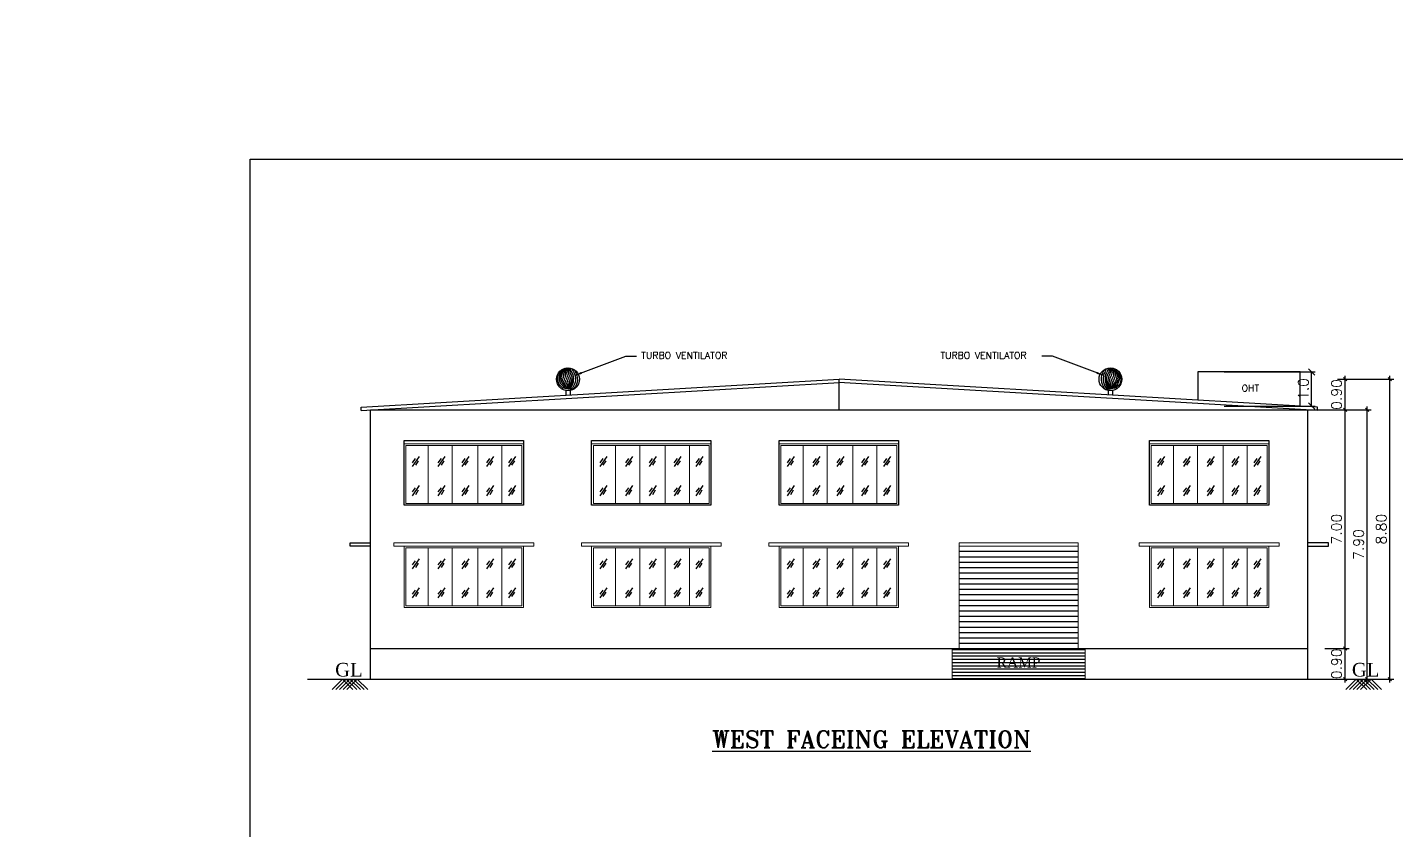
# Model space of a CAD drawing. Header units: metres. Extents: x -178271 to 51524, y -130823 to -18998.
# Drawn here: x -177625.38 to -177585.24, y -113953.57 to -113930.04 of the extents above; entities that cross this region are included whole.
import ezdxf
from ezdxf.enums import TextEntityAlignment as Align

# ---------------------------------------------------------------- set-up
doc = ezdxf.new("R2010")
doc.units = ezdxf.units.M
doc.header["$MEASUREMENT"] = 0
doc.linetypes.add('CENTERX2', pattern=[4, 2.5, -0.5, 0.5, -0.5])
doc.layers.add('2.5 Door-Window', color=6, linetype='Continuous', lineweight=9)
doc.layers.add('WALL', color=1, linetype='Continuous', lineweight=30)
for name, color, linetype in [('2CON', 1, 'Continuous'), ('5.1 TEXT', 7, 'CENTERX2'), ('BLK_1_ROOF_WATER_TANK_HT', 235, 'Continuous'), ('dim', 8, 'Continuous'), ('EL-DP', 200, 'Continuous'), ('G Line', 253, 'Continuous'), ('HACH', 8, 'Continuous'), ('hat', 8, 'Continuous'), ('STEX', 1, 'Continuous'), ('Text', 4, 'Continuous')]:
    doc.layers.add(name, color=color, linetype=linetype)
doc.styles.add('NOS.', font='times.ttf')
doc.styles.add('ROMANS', font='romans')
doc.styles.add('ROMANT', font='romant.shx')
doc.styles.add('RS', font='romans.shx')
doc.dimstyles.new('400 SCALE', dxfattribs={"dimscale": 4000, "dimtxt": 0.2, "dimasz": 0.2, "dimexe": 0.05, "dimexo": 0.16, "dimgap": 0.09, "dimtad": 1, "dimdec": 0, "dimzin": 12, "dimdsep": 46, "dimtxsty": 'RS', "dimcen": 0.09, "dimclrd": 8, "dimclre": 8, "dimclrt": 7, "dimadec": 0, "dimazin": 3, "dimtfac": 0.09, "dimtdec": 0, "dimtix": 1, "dimtmove": 1, "dimatfit": 3, "dimfxl": 0, "dimtolj": 1, "dimtzin": 13, "dimlwd": -1, "dimlwe": -1, "dimarcsym": 0})
doc.dimstyles.new('my1', dxfattribs={"dimtxt": 0.3, "dimasz": 0.1, "dimexe": 0.12, "dimexo": 0.5, "dimgap": 0.1, "dimtad": 1, "dimtoh": 1, "dimzin": 3, "dimdsep": 46, "dimtxsty": 'RS', "dimblk": 'OBLIQUE', "dimcen": 0.09, "dimdle": 0.1, "dimclrd": 8, "dimclre": 8, "dimclrt": 4, "dimadec": 0, "dimazin": 0, "dimtfac": 1, "dimtofl": 0, "dimtmove": 0, "dimatfit": 3, "dimldrblk": 'OBLIQUE', "dimfxl": 0, "dimtolj": 1, "dimtzin": 0, "dimarcsym": 0})
doc.dimstyles.get("Standard").update_dxf_attribs({"dimtxt": 0.3, "dimasz": 0.18, "dimexe": 0.1, "dimexo": 0.22, "dimgap": 0.09, "dimtad": 1, "dimtoh": 1, "dimdec": 1, "dimzin": 0, "dimdsep": 46, "dimtxsty": 'ROMANS', "dimblk": 'OBLIQUE', "dimcen": 0.09, "dimclrd": 8, "dimclre": 8, "dimclrt": 6, "dimadec": 0, "dimazin": 0, "dimtfac": 1, "dimtdec": 1, "dimtofl": 0, "dimtmove": 0, "dimatfit": 3, "dimfxl": 0, "dimtolj": 1, "dimtzin": 0, "dimarcsym": 0})

# ---------------------------------------------------------------- blocks, each defined once
blk = doc.blocks.new('_Oblique')
at = {"color": 0, "linetype": 'ByBlock', "lineweight": -2}
blk.add_line((-0.5, -0.5), (0.5, 0.5), dxfattribs=at)
blk = doc.blocks.new('*D229')
at = {"layer": 'BLK_1_ROOF_WATER_TANK_HT', "color": 8, "lineweight": -2}
for p, q in [((-177590.27, -113940.15), (-177587.609, -113940.15)), ((-177587.709, -113941.15), (-177587.709, -113940.15)), ((-177590.27, -113941.15), (-177587.609, -113941.15))]:
    blk.add_line(p, q, dxfattribs=at)
at = {"layer": 'Defpoints', "color": 0}
for p in [(-177590.49, -113940.15), (-177587.709, -113940.15), (-177590.49, -113941.15)]:
    blk.add_point(p, dxfattribs=at)
at = {"layer": 'BLK_1_ROOF_WATER_TANK_HT', "color": 8, "lineweight": -2, "xscale": 0.18, "yscale": 0.18, "zscale": 0.18}
for p, rotation in [((-177587.709, -113940.15), 90), ((-177587.709, -113941.15), 270)]:
    blk.add_blockref('_Oblique', p, dxfattribs=dict(at, rotation=rotation))
at = {"layer": 'BLK_1_ROOF_WATER_TANK_HT', "color": 6, "insert": (-177587.949, -113940.65), "char_height": 0.3, "attachment_point": 5, "rotation": 90, "style": 'ROMANS'}
blk.add_mtext('\\A1;1.0', dxfattribs=at)
blk = doc.blocks.new('*D284')
at = {"layer": 'Defpoints', "color": 0, "linetype": 'ByBlock'}
for p in [(-177587.817, -113948.261), (-177586.728, -113948.261), (-177587.817, -113949.161)]:
    blk.add_point(p, dxfattribs=at)
at = {"layer": 'G Line', "color": 8, "linetype": 'ByBlock', "lineweight": -2}
for p, q in [((-177586.728, -113949.261), (-177586.728, -113948.161)), ((-177587.317, -113948.261), (-177586.608, -113948.261)), ((-177587.317, -113949.161), (-177586.608, -113949.161))]:
    blk.add_line(p, q, dxfattribs=at)
at = {"layer": 'G Line', "color": 8, "linetype": 'ByBlock', "lineweight": -2, "xscale": 0.1, "yscale": 0.1, "zscale": 0.1}
for p, rotation in [((-177586.728, -113948.261), 90), ((-177586.728, -113949.161), 270)]:
    blk.add_blockref('_Oblique', p, dxfattribs=dict(at, rotation=rotation))
at = {"layer": 'G Line', "color": 4, "linetype": 'ByBlock', "lineweight": -2, "insert": (-177586.978, -113948.711), "char_height": 0.3, "attachment_point": 5, "rotation": 90, "style": 'RS'}
blk.add_mtext('\\A1;0.90', dxfattribs=at)
blk = doc.blocks.new('*D239')
at = {"layer": 'Defpoints', "color": 0, "linetype": 'ByBlock'}
for p in [(-177587.819, -113941.261), (-177586.728, -113941.261), (-177587.817, -113948.261)]:
    blk.add_point(p, dxfattribs=at)
at = {"layer": 'G Line', "color": 8, "linetype": 'ByBlock', "lineweight": -2}
for p, q in [((-177587.319, -113941.261), (-177586.608, -113941.261)), ((-177586.728, -113948.361), (-177586.728, -113941.161)), ((-177587.317, -113948.261), (-177586.608, -113948.261))]:
    blk.add_line(p, q, dxfattribs=at)
at = {"layer": 'G Line', "color": 8, "linetype": 'ByBlock', "lineweight": -2, "xscale": 0.1, "yscale": 0.1, "zscale": 0.1}
for p, rotation in [((-177586.728, -113941.261), 90), ((-177586.728, -113948.261), 270)]:
    blk.add_blockref('_Oblique', p, dxfattribs=dict(at, rotation=rotation))
at = {"layer": 'G Line', "color": 4, "linetype": 'ByBlock', "lineweight": -2, "insert": (-177586.978, -113944.761), "char_height": 0.3, "attachment_point": 5, "rotation": 90, "style": 'RS'}
blk.add_mtext('\\A1;7.00', dxfattribs=at)
blk = doc.blocks.new('*D240')
at = {"layer": 'Defpoints', "color": 0, "linetype": 'ByBlock'}
for p in [(-177587.268, -113940.361), (-177586.728, -113940.361), (-177588.391, -113941.261)]:
    blk.add_point(p, dxfattribs=at)
at = {"layer": 'G Line', "color": 8, "linetype": 'ByBlock', "lineweight": -2}
for p, q in [((-177586.768, -113940.361), (-177586.608, -113940.361)), ((-177586.728, -113941.361), (-177586.728, -113940.261)), ((-177587.891, -113941.261), (-177586.608, -113941.261))]:
    blk.add_line(p, q, dxfattribs=at)
at = {"layer": 'G Line', "color": 8, "linetype": 'ByBlock', "lineweight": -2, "xscale": 0.1, "yscale": 0.1, "zscale": 0.1}
for p, rotation in [((-177586.728, -113940.361), 90), ((-177586.728, -113941.261), 270)]:
    blk.add_blockref('_Oblique', p, dxfattribs=dict(at, rotation=rotation))
at = {"layer": 'G Line', "color": 4, "linetype": 'ByBlock', "lineweight": -2, "insert": (-177586.978, -113940.811), "char_height": 0.3, "attachment_point": 5, "rotation": 90, "style": 'RS'}
blk.add_mtext('\\A1;0.90', dxfattribs=at)
blk = doc.blocks.new('*D285')
at = {"layer": 'Defpoints', "color": 0, "linetype": 'ByBlock'}
for p in [(-177587.817, -113941.261), (-177586.081, -113941.261), (-177587.817, -113949.161)]:
    blk.add_point(p, dxfattribs=at)
at = {"layer": 'G Line', "color": 8, "linetype": 'ByBlock', "lineweight": -2}
for p, q in [((-177587.317, -113941.261), (-177585.961, -113941.261)), ((-177586.081, -113949.261), (-177586.081, -113941.161)), ((-177587.317, -113949.161), (-177585.961, -113949.161))]:
    blk.add_line(p, q, dxfattribs=at)
at = {"layer": 'G Line', "color": 8, "linetype": 'ByBlock', "lineweight": -2, "xscale": 0.1, "yscale": 0.1, "zscale": 0.1}
for p, rotation in [((-177586.081, -113941.261), 90), ((-177586.081, -113949.161), 270)]:
    blk.add_blockref('_Oblique', p, dxfattribs=dict(at, rotation=rotation))
at = {"layer": 'G Line', "color": 4, "linetype": 'ByBlock', "lineweight": -2, "insert": (-177586.331, -113945.211), "char_height": 0.3, "attachment_point": 5, "rotation": 90, "style": 'RS'}
blk.add_mtext('\\A1;7.90', dxfattribs=at)
blk = doc.blocks.new('*D286')
at = {"layer": 'Defpoints', "color": 0, "linetype": 'ByBlock'}
for p in [(-177587.453, -113940.361), (-177585.415, -113940.361), (-177587.817, -113949.161)]:
    blk.add_point(p, dxfattribs=at)
at = {"layer": 'G Line', "color": 8, "linetype": 'ByBlock', "lineweight": -2}
for p, q in [((-177586.953, -113940.361), (-177585.295, -113940.361)), ((-177585.415, -113949.261), (-177585.415, -113940.261)), ((-177587.317, -113949.161), (-177585.295, -113949.161))]:
    blk.add_line(p, q, dxfattribs=at)
at = {"layer": 'G Line', "color": 8, "linetype": 'ByBlock', "lineweight": -2, "xscale": 0.1, "yscale": 0.1, "zscale": 0.1}
for p, rotation in [((-177585.415, -113940.361), 90), ((-177585.415, -113949.161), 270)]:
    blk.add_blockref('_Oblique', p, dxfattribs=dict(at, rotation=rotation))
at = {"layer": 'G Line', "color": 4, "linetype": 'ByBlock', "lineweight": -2, "insert": (-177585.665, -113944.761), "char_height": 0.3, "attachment_point": 5, "rotation": 90, "style": 'RS'}
blk.add_mtext('\\A1;8.80', dxfattribs=at)

msp = doc.modelspace()

# ---------------------------------------------------------------- hatches: boundary and pattern name
at = {"layer": 'HACH', "linetype": 'Continuous'}
h = msp.add_hatch(dxfattribs=at)
h.set_pattern_fill('LINE', color=256, scale=0.05, style=0)
h.set_pattern_definition([(0, (-181670.20768, -112184.55516), (0, 0.15875), [])])
h.paths.add_polyline_path([(-177598.053, -113945.261), (-177598.053, -113948.261), (-177594.553, -113948.261), (-177594.553, -113945.261)])
h = msp.add_hatch(dxfattribs=at)
h.set_pattern_fill('LINE', color=256, scale=0.03, style=0)
h.set_pattern_definition([(0, (-181942.93111, -111698.67394), (0, 0.09525), [])])
h.paths.add_polyline_path([(-177594.353, -113948.261), (-177598.253, -113948.261), (-177598.253, -113949.161), (-177594.353, -113949.161)])
h.paths.add_polyline_path([(-177597.022, -113948.897), (-177595.617, -113948.897), (-177595.617, -113948.447), (-177597.022, -113948.447)], flags=24)

# ---------------------------------------------------------------- linework, layer by layer
at = {"layer": '2.5 Door-Window', "linetype": 'Continuous'}
for p, q in [((-177614.33, -113944.061), (-177614.33, -113942.261)), ((-177614.33, -113942.261), (-177610.83, -113942.261)), ((-177614.28, -113944.011), (-177614.28, -113942.311)), ((-177614.28, -113942.311), (-177610.88, -113942.311)), ((-177613.628, -113944.011), (-177613.628, -113942.311)), ((-177612.921, -113944.011), (-177612.921, -113942.311)), ((-177612.171, -113944.011), (-177612.171, -113942.311)), ((-177611.464, -113944.011), (-177611.464, -113942.311)), ((-177610.88, -113942.311), (-177610.88, -113944.011)), ((-177610.83, -113942.261), (-177610.83, -113944.061)), ((-177608.83, -113944.061), (-177608.83, -113942.261)), ((-177608.83, -113942.261), (-177605.33, -113942.261)), ((-177608.78, -113944.011), (-177608.78, -113942.311)), ((-177608.78, -113942.311), (-177605.38, -113942.311)), ((-177608.128, -113944.011), (-177608.128, -113942.311)), ((-177607.421, -113944.011), (-177607.421, -113942.311)), ((-177606.671, -113944.011), (-177606.671, -113942.311)), ((-177605.964, -113944.011), (-177605.964, -113942.311)), ((-177605.38, -113942.311), (-177605.38, -113944.011)), ((-177605.33, -113942.261), (-177605.33, -113944.061)), ((-177603.33, -113944.061), (-177603.33, -113942.261)), ((-177603.33, -113942.261), (-177599.83, -113942.261)), ((-177603.28, -113944.011), (-177603.28, -113942.311)), ((-177603.28, -113942.311), (-177599.88, -113942.311)), ((-177602.628, -113944.011), (-177602.628, -113942.311)), ((-177601.921, -113944.011), (-177601.921, -113942.311)), ((-177601.171, -113944.011), (-177601.171, -113942.311)), ((-177600.464, -113944.011), (-177600.464, -113942.311)), ((-177599.88, -113942.311), (-177599.88, -113944.011)), ((-177599.83, -113942.261), (-177599.83, -113944.061)), ((-177592.464, -113944.061), (-177592.464, -113942.261)), ((-177592.464, -113942.261), (-177588.964, -113942.261)), ((-177592.414, -113944.011), (-177592.414, -113942.311)), ((-177592.414, -113942.311), (-177589.014, -113942.311)), ((-177591.762, -113944.011), (-177591.762, -113942.311)), ((-177591.055, -113944.011), (-177591.055, -113942.311)), ((-177590.305, -113944.011), (-177590.305, -113942.311)), ((-177589.597, -113944.011), (-177589.597, -113942.311)), ((-177589.014, -113942.311), (-177589.014, -113944.011)), ((-177588.964, -113942.261), (-177588.964, -113944.061)), ((-177610.83, -113944.061), (-177614.33, -113944.061)), ((-177610.88, -113944.011), (-177614.28, -113944.011)), ((-177605.33, -113944.061), (-177608.83, -113944.061)), ((-177605.38, -113944.011), (-177608.78, -113944.011)), ((-177599.83, -113944.061), (-177603.33, -113944.061)), ((-177599.88, -113944.011), (-177603.28, -113944.011)), ((-177588.964, -113944.061), (-177592.464, -113944.061)), ((-177589.014, -113944.011), (-177592.414, -113944.011)), ((-177614.33, -113947.061), (-177614.33, -113945.261)), ((-177614.33, -113945.261), (-177610.83, -113945.261)), ((-177614.28, -113947.011), (-177614.28, -113945.311)), ((-177614.28, -113945.311), (-177610.88, -113945.311)), ((-177613.628, -113947.011), (-177613.628, -113945.311)), ((-177612.921, -113947.011), (-177612.921, -113945.311)), ((-177612.171, -113947.011), (-177612.171, -113945.311)), ((-177611.464, -113947.011), (-177611.464, -113945.311)), ((-177610.88, -113945.311), (-177610.88, -113947.011)), ((-177610.83, -113945.261), (-177610.83, -113947.061)), ((-177608.83, -113947.061), (-177608.83, -113945.261)), ((-177608.83, -113945.261), (-177605.33, -113945.261)), ((-177608.78, -113947.011), (-177608.78, -113945.311)), ((-177608.78, -113945.311), (-177605.38, -113945.311)), ((-177608.128, -113947.011), (-177608.128, -113945.311)), ((-177607.421, -113947.011), (-177607.421, -113945.311)), ((-177606.671, -113947.011), (-177606.671, -113945.311)), ((-177605.964, -113947.011), (-177605.964, -113945.311)), ((-177605.38, -113945.311), (-177605.38, -113947.011)), ((-177605.33, -113945.261), (-177605.33, -113947.061)), ((-177603.33, -113947.061), (-177603.33, -113945.261)), ((-177603.33, -113945.261), (-177599.83, -113945.261)), ((-177603.28, -113947.011), (-177603.28, -113945.311)), ((-177603.28, -113945.311), (-177599.88, -113945.311)), ((-177602.628, -113947.011), (-177602.628, -113945.311)), ((-177601.921, -113947.011), (-177601.921, -113945.311)), ((-177601.171, -113947.011), (-177601.171, -113945.311)), ((-177600.464, -113947.011), (-177600.464, -113945.311)), ((-177599.88, -113945.311), (-177599.88, -113947.011)), ((-177599.83, -113945.261), (-177599.83, -113947.061)), ((-177598.053, -113948.261), (-177598.053, -113945.161)), ((-177594.553, -113948.261), (-177594.553, -113945.161)), ((-177592.464, -113947.061), (-177592.464, -113945.261)), ((-177592.464, -113945.261), (-177588.964, -113945.261)), ((-177592.414, -113947.011), (-177592.414, -113945.311)), ((-177592.414, -113945.311), (-177589.014, -113945.311)), ((-177591.762, -113947.011), (-177591.762, -113945.311)), ((-177591.055, -113947.011), (-177591.055, -113945.311)), ((-177590.305, -113947.011), (-177590.305, -113945.311)), ((-177589.597, -113947.011), (-177589.597, -113945.311)), ((-177589.014, -113945.311), (-177589.014, -113947.011)), ((-177588.964, -113945.261), (-177588.964, -113947.061)), ((-177610.83, -113947.061), (-177614.33, -113947.061)), ((-177610.88, -113947.011), (-177614.28, -113947.011)), ((-177605.33, -113947.061), (-177608.83, -113947.061)), ((-177605.38, -113947.011), (-177608.78, -113947.011)), ((-177599.83, -113947.061), (-177603.33, -113947.061)), ((-177599.88, -113947.011), (-177603.28, -113947.011)), ((-177588.964, -113947.061), (-177592.464, -113947.061)), ((-177589.014, -113947.011), (-177592.414, -113947.011)), ((-177598.253, -113949.161), (-177598.253, -113948.261)), ((-177594.353, -113949.161), (-177594.353, -113948.261))]:
    msp.add_line(p, q, dxfattribs=at)
for points in [[(-177614.33, -113942.161), (-177614.33, -113942.261), (-177610.83, -113942.261), (-177610.83, -113942.161), (-177614.33, -113942.161)], [(-177608.83, -113942.161), (-177608.83, -113942.261), (-177605.33, -113942.261), (-177605.33, -113942.161), (-177608.83, -113942.161)], [(-177603.33, -113942.161), (-177603.33, -113942.261), (-177599.83, -113942.261), (-177599.83, -113942.161), (-177603.33, -113942.161)], [(-177592.464, -113942.161), (-177592.464, -113942.261), (-177588.964, -113942.261), (-177588.964, -113942.161), (-177592.464, -113942.161)], [(-177614.63, -113945.161), (-177614.63, -113945.261), (-177610.53, -113945.261), (-177610.53, -113945.161), (-177614.63, -113945.161)], [(-177609.13, -113945.161), (-177609.13, -113945.261), (-177605.03, -113945.261), (-177605.03, -113945.161), (-177609.13, -113945.161)], [(-177603.63, -113945.161), (-177603.63, -113945.261), (-177599.53, -113945.261), (-177599.53, -113945.161), (-177603.63, -113945.161)], [(-177598.053, -113945.161), (-177598.053, -113945.261), (-177594.553, -113945.261), (-177594.553, -113945.161), (-177598.053, -113945.161)], [(-177592.764, -113945.161), (-177592.764, -113945.261), (-177588.664, -113945.261), (-177588.664, -113945.161), (-177592.764, -113945.161)]]:
    msp.add_lwpolyline(points, dxfattribs=at)
at = {"layer": '2CON', "lineweight": 0}
for p, q in [((-177616.446, -113949.468), (-177616.139, -113949.161)), ((-177616.337, -113949.468), (-177616.03, -113949.161)), ((-177616.229, -113949.468), (-177615.922, -113949.161)), ((-177615.832, -113949.468), (-177616.139, -113949.161)), ((-177616.12, -113949.468), (-177615.813, -113949.161)), ((-177615.723, -113949.468), (-177616.03, -113949.161)), ((-177616.012, -113949.468), (-177615.704, -113949.161)), ((-177615.614, -113949.466), (-177615.922, -113949.159)), ((-177615.506, -113949.466), (-177615.813, -113949.159)), ((-177615.397, -113949.466), (-177615.704, -113949.159)), ((-177586.708, -113949.468), (-177586.4, -113949.161)), ((-177586.599, -113949.468), (-177586.292, -113949.161)), ((-177586.49, -113949.468), (-177586.183, -113949.161)), ((-177586.093, -113949.468), (-177586.4, -113949.161)), ((-177586.382, -113949.468), (-177586.075, -113949.161)), ((-177585.985, -113949.468), (-177586.292, -113949.161)), ((-177586.273, -113949.468), (-177585.966, -113949.161)), ((-177585.876, -113949.468), (-177586.183, -113949.161)), ((-177585.767, -113949.468), (-177586.075, -113949.161)), ((-177585.659, -113949.468), (-177585.966, -113949.161))]:
    msp.add_line(p, q, dxfattribs=at)
at = {"layer": 'dim', "linetype": 'Continuous'}
for points in [[(-177609.783, -113940.154, 0.260816), (-177609.786, -113940.519, -0.03426), (-177609.668, -113940.636, -0.03426)], [(-177609.697, -113940.079, 0.326487), (-177609.741, -113940.49, -0.066086), (-177609.627, -113940.638, -0.066086)], [(-177609.648, -113940.055, 0.347126), (-177609.704, -113940.459, -0.098797), (-177609.598, -113940.641, -0.098797)], [(-177609.614, -113940.043, 0.348224), (-177609.668, -113940.426, -0.129297), (-177609.574, -113940.643, -0.129297)], [(-177609.578, -113940.035, 0.348423), (-177609.614, -113940.396, -0.156724), (-177609.548, -113940.646, -0.156724)], [(-177609.55, -113940.032, 0.33315), (-177609.562, -113940.364, -0.178171), (-177609.527, -113940.65, -0.178171)], [(-177609.527, -113940.031, 0.300496), (-177609.509, -113940.332, -0.194416), (-177609.508, -113940.653, -0.194416)], [(-177609.507, -113940.031, 0.246825), (-177609.467, -113940.298, -0.207799), (-177609.493, -113940.656, -0.207799)], [(-177609.486, -113940.033, 0.170557), (-177609.42, -113940.264, -0.218557), (-177609.48, -113940.659, -0.218557)], [(-177609.461, -113940.036, 0.070494), (-177609.382, -113940.226, -0.229241), (-177609.469, -113940.661, -0.229241)], [(-177609.403, -113940.053, 0.061847), (-177609.334, -113940.206, -0.290424), (-177609.435, -113940.669, -0.290424)], [(-177609.336, -113940.089, 0.043008), (-177609.287, -113940.186, -0.333679), (-177609.392, -113940.671, -0.333679)], [(-177593.799, -113940.089, -0.043008), (-177593.848, -113940.186, 0.333679), (-177593.743, -113940.671, 0.333679)], [(-177593.732, -113940.053, -0.061847), (-177593.8, -113940.206, 0.290424), (-177593.699, -113940.669, 0.290424)], [(-177593.674, -113940.036, -0.070494), (-177593.753, -113940.226, 0.229241), (-177593.666, -113940.661, 0.229241)], [(-177593.649, -113940.033, -0.170557), (-177593.714, -113940.264, 0.218557), (-177593.655, -113940.659, 0.218557)], [(-177593.628, -113940.031, -0.246825), (-177593.668, -113940.298, 0.207799), (-177593.641, -113940.656, 0.207799)], [(-177593.608, -113940.031, -0.300496), (-177593.625, -113940.332, 0.194416), (-177593.627, -113940.653, 0.194416)], [(-177593.584, -113940.032, -0.33315), (-177593.573, -113940.364, 0.178171), (-177593.608, -113940.65, 0.178171)], [(-177593.556, -113940.035, -0.348423), (-177593.52, -113940.396, 0.156724), (-177593.586, -113940.646, 0.156724)], [(-177593.521, -113940.043, -0.348224), (-177593.467, -113940.426, 0.129297), (-177593.561, -113940.643, 0.129297)], [(-177593.487, -113940.055, -0.347126), (-177593.43, -113940.459, 0.098797), (-177593.537, -113940.641, 0.098797)], [(-177593.438, -113940.079, -0.326487), (-177593.394, -113940.49, 0.066086), (-177593.507, -113940.638, 0.066086)], [(-177593.352, -113940.154, -0.260816), (-177593.348, -113940.519, 0.03426), (-177593.466, -113940.636, 0.03426)]]:
    msp.add_lwpolyline(points, format="xyb", dxfattribs=at)
at = {"layer": 'EL-DP', "linetype": 'Continuous'}
for points in [[(-177614.33, -113942.161), (-177610.83, -113942.161), (-177610.83, -113944.061), (-177614.33, -113944.061)], [(-177608.83, -113942.161), (-177605.33, -113942.161), (-177605.33, -113944.061), (-177608.83, -113944.061)], [(-177603.33, -113942.161), (-177599.83, -113942.161), (-177599.83, -113944.061), (-177603.33, -113944.061)], [(-177592.464, -113942.161), (-177588.964, -113942.161), (-177588.964, -113944.061), (-177592.464, -113944.061)]]:
    msp.add_lwpolyline(points, close=True, dxfattribs=at)
at = {"layer": 'hat', "linetype": 'Continuous'}
for p, q in [((-177614.085, -113942.812), (-177613.993, -113942.69)), ((-177614.083, -113942.923), (-177613.879, -113942.628)), ((-177613.991, -113942.884), (-177613.907, -113942.754)), ((-177613.33, -113942.812), (-177613.238, -113942.69)), ((-177613.328, -113942.923), (-177613.124, -113942.628)), ((-177613.236, -113942.884), (-177613.152, -113942.754)), ((-177612.632, -113942.812), (-177612.54, -113942.69)), ((-177612.629, -113942.923), (-177612.426, -113942.628)), ((-177612.538, -113942.884), (-177612.454, -113942.754)), ((-177611.905, -113942.812), (-177611.813, -113942.69)), ((-177611.903, -113942.923), (-177611.7, -113942.628)), ((-177611.811, -113942.884), (-177611.727, -113942.754)), ((-177611.261, -113942.812), (-177611.169, -113942.69)), ((-177611.259, -113942.923), (-177611.056, -113942.628)), ((-177611.168, -113942.884), (-177611.083, -113942.754)), ((-177608.585, -113942.812), (-177608.493, -113942.69)), ((-177608.583, -113942.923), (-177608.379, -113942.628)), ((-177608.491, -113942.884), (-177608.407, -113942.754)), ((-177607.83, -113942.812), (-177607.738, -113942.69)), ((-177607.828, -113942.923), (-177607.624, -113942.628)), ((-177607.736, -113942.884), (-177607.652, -113942.754)), ((-177607.132, -113942.812), (-177607.04, -113942.69)), ((-177607.129, -113942.923), (-177606.926, -113942.628)), ((-177607.038, -113942.884), (-177606.954, -113942.754)), ((-177606.405, -113942.812), (-177606.313, -113942.69)), ((-177606.403, -113942.923), (-177606.2, -113942.628)), ((-177606.311, -113942.884), (-177606.227, -113942.754)), ((-177605.761, -113942.812), (-177605.669, -113942.69)), ((-177605.759, -113942.923), (-177605.556, -113942.628)), ((-177605.668, -113942.884), (-177605.583, -113942.754)), ((-177603.085, -113942.812), (-177602.993, -113942.69)), ((-177603.083, -113942.923), (-177602.879, -113942.628)), ((-177602.991, -113942.884), (-177602.907, -113942.754)), ((-177602.33, -113942.812), (-177602.238, -113942.69)), ((-177602.328, -113942.923), (-177602.124, -113942.628)), ((-177602.236, -113942.884), (-177602.152, -113942.754)), ((-177601.632, -113942.812), (-177601.54, -113942.69)), ((-177601.629, -113942.923), (-177601.426, -113942.628)), ((-177601.538, -113942.884), (-177601.454, -113942.754)), ((-177600.905, -113942.812), (-177600.813, -113942.69)), ((-177600.903, -113942.923), (-177600.7, -113942.628)), ((-177600.811, -113942.884), (-177600.727, -113942.754)), ((-177600.261, -113942.812), (-177600.169, -113942.69)), ((-177600.259, -113942.923), (-177600.056, -113942.628)), ((-177600.168, -113942.884), (-177600.083, -113942.754)), ((-177592.219, -113942.812), (-177592.126, -113942.69)), ((-177592.216, -113942.923), (-177592.013, -113942.628)), ((-177592.125, -113942.884), (-177592.041, -113942.754)), ((-177591.464, -113942.812), (-177591.371, -113942.69)), ((-177591.461, -113942.923), (-177591.258, -113942.628)), ((-177591.37, -113942.884), (-177591.285, -113942.754)), ((-177590.766, -113942.812), (-177590.673, -113942.69)), ((-177590.763, -113942.923), (-177590.56, -113942.628)), ((-177590.672, -113942.884), (-177590.587, -113942.754)), ((-177590.039, -113942.812), (-177589.947, -113942.69)), ((-177590.037, -113942.923), (-177589.834, -113942.628)), ((-177589.945, -113942.884), (-177589.861, -113942.754)), ((-177589.395, -113942.812), (-177589.303, -113942.69)), ((-177589.393, -113942.923), (-177589.19, -113942.628)), ((-177589.301, -113942.884), (-177589.217, -113942.754)), ((-177614.085, -113943.668), (-177613.993, -113943.546)), ((-177614.083, -113943.779), (-177613.879, -113943.485)), ((-177613.991, -113943.74), (-177613.907, -113943.61)), ((-177613.33, -113943.668), (-177613.238, -113943.546)), ((-177613.328, -113943.779), (-177613.124, -113943.485)), ((-177613.236, -113943.74), (-177613.152, -113943.61)), ((-177612.632, -113943.668), (-177612.54, -113943.546)), ((-177612.629, -113943.779), (-177612.426, -113943.485)), ((-177612.538, -113943.74), (-177612.454, -113943.61)), ((-177611.905, -113943.668), (-177611.813, -113943.546)), ((-177611.903, -113943.779), (-177611.7, -113943.485)), ((-177611.811, -113943.74), (-177611.727, -113943.61)), ((-177611.261, -113943.668), (-177611.169, -113943.546)), ((-177611.259, -113943.779), (-177611.056, -113943.485)), ((-177611.168, -113943.74), (-177611.083, -113943.61)), ((-177608.585, -113943.668), (-177608.493, -113943.546)), ((-177608.583, -113943.779), (-177608.379, -113943.485)), ((-177608.491, -113943.74), (-177608.407, -113943.61)), ((-177607.83, -113943.668), (-177607.738, -113943.546)), ((-177607.828, -113943.779), (-177607.624, -113943.485)), ((-177607.736, -113943.74), (-177607.652, -113943.61)), ((-177607.132, -113943.668), (-177607.04, -113943.546)), ((-177607.129, -113943.779), (-177606.926, -113943.485)), ((-177607.038, -113943.74), (-177606.954, -113943.61)), ((-177606.405, -113943.668), (-177606.313, -113943.546)), ((-177606.403, -113943.779), (-177606.2, -113943.485)), ((-177606.311, -113943.74), (-177606.227, -113943.61)), ((-177605.761, -113943.668), (-177605.669, -113943.546)), ((-177605.759, -113943.779), (-177605.556, -113943.485)), ((-177605.668, -113943.74), (-177605.583, -113943.61)), ((-177603.085, -113943.668), (-177602.993, -113943.546)), ((-177603.083, -113943.779), (-177602.879, -113943.485)), ((-177602.991, -113943.74), (-177602.907, -113943.61)), ((-177602.33, -113943.668), (-177602.238, -113943.546)), ((-177602.328, -113943.779), (-177602.124, -113943.485)), ((-177602.236, -113943.74), (-177602.152, -113943.61)), ((-177601.632, -113943.668), (-177601.54, -113943.546)), ((-177601.629, -113943.779), (-177601.426, -113943.485)), ((-177601.538, -113943.74), (-177601.454, -113943.61)), ((-177600.905, -113943.668), (-177600.813, -113943.546)), ((-177600.903, -113943.779), (-177600.7, -113943.485)), ((-177600.811, -113943.74), (-177600.727, -113943.61)), ((-177600.261, -113943.668), (-177600.169, -113943.546)), ((-177600.259, -113943.779), (-177600.056, -113943.485)), ((-177600.168, -113943.74), (-177600.083, -113943.61)), ((-177592.219, -113943.668), (-177592.126, -113943.546)), ((-177592.216, -113943.779), (-177592.013, -113943.485)), ((-177592.125, -113943.74), (-177592.041, -113943.61)), ((-177591.464, -113943.668), (-177591.371, -113943.546)), ((-177591.461, -113943.779), (-177591.258, -113943.485)), ((-177591.37, -113943.74), (-177591.285, -113943.61)), ((-177590.766, -113943.668), (-177590.673, -113943.546)), ((-177590.763, -113943.779), (-177590.56, -113943.485)), ((-177590.672, -113943.74), (-177590.587, -113943.61)), ((-177590.039, -113943.668), (-177589.947, -113943.546)), ((-177590.037, -113943.779), (-177589.834, -113943.485)), ((-177589.945, -113943.74), (-177589.861, -113943.61)), ((-177589.395, -113943.668), (-177589.303, -113943.546)), ((-177589.393, -113943.779), (-177589.19, -113943.485)), ((-177589.301, -113943.74), (-177589.217, -113943.61)), ((-177614.085, -113945.812), (-177613.993, -113945.69)), ((-177614.083, -113945.923), (-177613.879, -113945.628)), ((-177613.991, -113945.884), (-177613.907, -113945.754)), ((-177613.33, -113945.812), (-177613.238, -113945.69)), ((-177613.328, -113945.923), (-177613.124, -113945.628)), ((-177613.236, -113945.884), (-177613.152, -113945.754)), ((-177612.632, -113945.812), (-177612.54, -113945.69)), ((-177612.629, -113945.923), (-177612.426, -113945.628)), ((-177612.538, -113945.884), (-177612.454, -113945.754)), ((-177611.905, -113945.812), (-177611.813, -113945.69)), ((-177611.903, -113945.923), (-177611.7, -113945.628)), ((-177611.811, -113945.884), (-177611.727, -113945.754)), ((-177611.261, -113945.812), (-177611.169, -113945.69)), ((-177611.259, -113945.923), (-177611.056, -113945.628)), ((-177611.168, -113945.884), (-177611.083, -113945.754)), ((-177608.585, -113945.812), (-177608.493, -113945.69)), ((-177608.583, -113945.923), (-177608.379, -113945.628)), ((-177608.491, -113945.884), (-177608.407, -113945.754)), ((-177607.83, -113945.812), (-177607.738, -113945.69)), ((-177607.828, -113945.923), (-177607.624, -113945.628)), ((-177607.736, -113945.884), (-177607.652, -113945.754)), ((-177607.132, -113945.812), (-177607.04, -113945.69)), ((-177607.129, -113945.923), (-177606.926, -113945.628)), ((-177607.038, -113945.884), (-177606.954, -113945.754)), ((-177606.405, -113945.812), (-177606.313, -113945.69)), ((-177606.403, -113945.923), (-177606.2, -113945.628)), ((-177606.311, -113945.884), (-177606.227, -113945.754)), ((-177605.761, -113945.812), (-177605.669, -113945.69)), ((-177605.759, -113945.923), (-177605.556, -113945.628)), ((-177605.668, -113945.884), (-177605.583, -113945.754)), ((-177603.085, -113945.812), (-177602.993, -113945.69)), ((-177603.083, -113945.923), (-177602.879, -113945.628)), ((-177602.991, -113945.884), (-177602.907, -113945.754)), ((-177602.33, -113945.812), (-177602.238, -113945.69)), ((-177602.328, -113945.923), (-177602.124, -113945.628)), ((-177602.236, -113945.884), (-177602.152, -113945.754)), ((-177601.632, -113945.812), (-177601.54, -113945.69)), ((-177601.629, -113945.923), (-177601.426, -113945.628)), ((-177601.538, -113945.884), (-177601.454, -113945.754)), ((-177600.905, -113945.812), (-177600.813, -113945.69)), ((-177600.903, -113945.923), (-177600.7, -113945.628)), ((-177600.811, -113945.884), (-177600.727, -113945.754)), ((-177600.261, -113945.812), (-177600.169, -113945.69)), ((-177600.259, -113945.923), (-177600.056, -113945.628)), ((-177600.168, -113945.884), (-177600.083, -113945.754)), ((-177592.219, -113945.812), (-177592.126, -113945.69)), ((-177592.216, -113945.923), (-177592.013, -113945.628)), ((-177592.125, -113945.884), (-177592.041, -113945.754)), ((-177591.464, -113945.812), (-177591.371, -113945.69)), ((-177591.461, -113945.923), (-177591.258, -113945.628)), ((-177591.37, -113945.884), (-177591.285, -113945.754)), ((-177590.766, -113945.812), (-177590.673, -113945.69)), ((-177590.763, -113945.923), (-177590.56, -113945.628)), ((-177590.672, -113945.884), (-177590.587, -113945.754)), ((-177590.039, -113945.812), (-177589.947, -113945.69)), ((-177590.037, -113945.923), (-177589.834, -113945.628)), ((-177589.945, -113945.884), (-177589.861, -113945.754)), ((-177589.395, -113945.812), (-177589.303, -113945.69)), ((-177589.393, -113945.923), (-177589.19, -113945.628)), ((-177589.301, -113945.884), (-177589.217, -113945.754)), ((-177614.085, -113946.668), (-177613.993, -113946.546)), ((-177614.083, -113946.779), (-177613.879, -113946.485)), ((-177613.33, -113946.668), (-177613.238, -113946.546)), ((-177613.328, -113946.779), (-177613.124, -113946.485)), ((-177612.632, -113946.668), (-177612.54, -113946.546)), ((-177612.629, -113946.779), (-177612.426, -113946.485)), ((-177611.905, -113946.668), (-177611.813, -113946.546)), ((-177611.903, -113946.779), (-177611.7, -113946.485)), ((-177611.261, -113946.668), (-177611.169, -113946.546)), ((-177611.259, -113946.779), (-177611.056, -113946.485)), ((-177608.585, -113946.668), (-177608.493, -113946.546)), ((-177608.583, -113946.779), (-177608.379, -113946.485)), ((-177607.83, -113946.668), (-177607.738, -113946.546)), ((-177607.828, -113946.779), (-177607.624, -113946.485)), ((-177607.132, -113946.668), (-177607.04, -113946.546)), ((-177607.129, -113946.779), (-177606.926, -113946.485)), ((-177606.405, -113946.668), (-177606.313, -113946.546)), ((-177606.403, -113946.779), (-177606.2, -113946.485)), ((-177605.761, -113946.668), (-177605.669, -113946.546)), ((-177605.759, -113946.779), (-177605.556, -113946.485)), ((-177603.085, -113946.668), (-177602.993, -113946.546)), ((-177603.083, -113946.779), (-177602.879, -113946.485)), ((-177602.33, -113946.668), (-177602.238, -113946.546)), ((-177602.328, -113946.779), (-177602.124, -113946.485)), ((-177601.632, -113946.668), (-177601.54, -113946.546)), ((-177601.629, -113946.779), (-177601.426, -113946.485)), ((-177600.905, -113946.668), (-177600.813, -113946.546)), ((-177600.903, -113946.779), (-177600.7, -113946.485)), ((-177600.261, -113946.668), (-177600.169, -113946.546)), ((-177600.259, -113946.779), (-177600.056, -113946.485)), ((-177592.219, -113946.668), (-177592.126, -113946.546)), ((-177592.216, -113946.779), (-177592.013, -113946.485)), ((-177591.464, -113946.668), (-177591.371, -113946.546)), ((-177591.461, -113946.779), (-177591.258, -113946.485)), ((-177590.766, -113946.668), (-177590.673, -113946.546)), ((-177590.763, -113946.779), (-177590.56, -113946.485)), ((-177590.039, -113946.668), (-177589.947, -113946.546)), ((-177590.037, -113946.779), (-177589.834, -113946.485)), ((-177589.395, -113946.668), (-177589.303, -113946.546)), ((-177589.393, -113946.779), (-177589.19, -113946.485)), ((-177613.991, -113946.74), (-177613.907, -113946.61)), ((-177613.236, -113946.74), (-177613.152, -113946.61)), ((-177612.538, -113946.74), (-177612.454, -113946.61)), ((-177611.811, -113946.74), (-177611.727, -113946.61)), ((-177611.168, -113946.74), (-177611.083, -113946.61)), ((-177608.491, -113946.74), (-177608.407, -113946.61)), ((-177607.736, -113946.74), (-177607.652, -113946.61)), ((-177607.038, -113946.74), (-177606.954, -113946.61)), ((-177606.311, -113946.74), (-177606.227, -113946.61)), ((-177605.668, -113946.74), (-177605.583, -113946.61)), ((-177602.991, -113946.74), (-177602.907, -113946.61)), ((-177602.236, -113946.74), (-177602.152, -113946.61)), ((-177601.538, -113946.74), (-177601.454, -113946.61)), ((-177600.811, -113946.74), (-177600.727, -113946.61)), ((-177600.168, -113946.74), (-177600.083, -113946.61)), ((-177592.125, -113946.74), (-177592.041, -113946.61)), ((-177591.37, -113946.74), (-177591.285, -113946.61)), ((-177590.672, -113946.74), (-177590.587, -113946.61)), ((-177589.945, -113946.74), (-177589.861, -113946.61)), ((-177589.301, -113946.74), (-177589.217, -113946.61))]:
    msp.add_line(p, q, dxfattribs=at)
at = {"layer": 'STEX', "ltscale": 1500}
msp.add_line((-177618.845, -113933.905), (-177538.425, -113933.905), dxfattribs=at)
at = {"layer": 'WALL', "linetype": 'Continuous'}
for p, q in [((-177618.845, -114008.956), (-177618.845, -113933.905)), ((-177615.591, -113941.18), (-177601.567, -113940.361)), ((-177615.591, -113941.28), (-177601.56, -113940.461)), ((-177587.541, -113941.28), (-177601.574, -113940.461)), ((-177587.541, -113941.18), (-177601.567, -113940.361)), ((-177601.567, -113941.261), (-177601.567, -113940.361)), ((-177601.567, -113941.261), (-177601.567, -113940.361)), ((-177609.588, -113940.692), (-177609.588, -113940.831)), ((-177609.458, -113940.692), (-177609.458, -113940.819)), ((-177593.676, -113940.692), (-177593.676, -113940.819)), ((-177593.547, -113940.692), (-177593.547, -113940.831)), ((-177615.591, -113941.28), (-177615.591, -113941.18)), ((-177615.317, -113949.161), (-177615.317, -113941.261)), ((-177615.317, -113941.261), (-177587.817, -113941.261)), ((-177615.317, -113949.161), (-177615.317, -113941.261)), ((-177587.817, -113949.161), (-177587.817, -113941.261)), ((-177587.541, -113941.28), (-177587.541, -113941.18)), ((-177615.917, -113945.261), (-177615.917, -113945.161)), ((-177615.917, -113945.161), (-177615.317, -113945.161)), ((-177615.317, -113945.261), (-177615.917, -113945.261)), ((-177587.217, -113945.161), (-177587.817, -113945.161)), ((-177587.817, -113945.261), (-177587.217, -113945.261)), ((-177587.217, -113945.261), (-177587.217, -113945.161)), ((-177615.317, -113948.261), (-177587.817, -113948.261)), ((-177617.162, -113949.161), (-177585.523, -113949.161))]:
    msp.add_line(p, q, dxfattribs=at)
at = {"layer": 'WALL', "ltscale": 2}
for p, q in [((-177591.047, -113940.15), (-177591.047, -113940.975)), ((-177588.047, -113940.15), (-177591.047, -113940.15)), ((-177588.047, -113941.15), (-177588.047, -113940.15))]:
    msp.add_line(p, q, dxfattribs=at)
at = {"layer": 'WALL', "linetype": 'Continuous'}
for centre in [(-177609.523, -113940.364), (-177593.611, -113940.364)]:
    msp.add_circle(centre, 0.334, dxfattribs=at)

# ---------------------------------------------------------------- texts
at = {"layer": '5.1 TEXT', "style": 'NOS.'}
msp.add_text('RAMP', height=0.3, rotation=0, dxfattribs=at).set_placement((-177596.947, -113948.822))
for p in [(-177615.951, -113948.884), (-177586.124, -113948.884)]:
    msp.add_text('GL', height=0.4, dxfattribs=at).set_placement(p, align=Align.MIDDLE)
at = {"layer": 'Text', "style": 'RS'}
for s, p in [('TURBO VENTILATOR', (-177607.374, -113939.765)), ('TURBO VENTILATOR', (-177598.599, -113939.765)), ('OHT', (-177589.764, -113940.725))]:
    msp.add_text(s, height=0.2, dxfattribs=at).set_placement(p)
at = {"layer": 'Text', "style": 'ROMANT'}
msp.add_text('%%UWEST FACEING ELEVATION', height=0.5, dxfattribs=at).set_placement((-177600.622, -113950.922), align=Align.MIDDLE)

# ---------------------------------------------------------------- dimensions: what is measured, and where the dimension line sits
at = {"layer": 'BLK_1_ROOF_WATER_TANK_HT'}
dim = msp.add_linear_dim(base=(-177587.709, -113940.15), p1=(-177590.49, -113941.15), p2=(-177590.49, -113940.15), angle=90, dimstyle='Standard', dxfattribs=at)
dim.commit()
dim.dimension.update_dxf_attribs({"geometry": '*D229', "text_midpoint": (-177587.949, -113940.65)})
at = {"layer": 'G Line', "linetype": 'ByBlock', "lineweight": -2}
for base, p1, p2, picture, middle in [((-177586.728, -113940.361), (-177588.391, -113941.261), (-177587.268, -113940.361), '*D240', (-177586.728, -113940.811)), ((-177586.728, -113948.261), (-177587.817, -113949.161), (-177587.817, -113948.261), '*D284', (-177586.728, -113948.711))]:
    dim = msp.add_linear_dim(base=base, p1=p1, p2=p2, angle=90, dimstyle='my1', override={"dimpost": '\\X'}, dxfattribs=at)
    dim.commit()
    dim.dimension.update_dxf_attribs({"geometry": picture, "text_midpoint": middle, "dimtype": 160})
for base, p1, p2, picture, middle in [((-177585.415, -113940.361), (-177587.817, -113949.161), (-177587.453, -113940.361), '*D286', (-177585.665, -113944.761)), ((-177586.728, -113941.261), (-177587.817, -113948.261), (-177587.819, -113941.261), '*D239', (-177586.978, -113944.761)), ((-177586.081, -113941.261), (-177587.817, -113949.161), (-177587.817, -113941.261), '*D285', (-177586.331, -113945.211))]:
    dim = msp.add_linear_dim(base=base, p1=p1, p2=p2, angle=90, dimstyle='my1', override={"dimpost": '\\X'}, dxfattribs=at)
    dim.commit()
    dim.dimension.update_dxf_attribs({"geometry": picture, "text_midpoint": middle})

# ---------------------------------------------------------------- leaders
at = {"layer": 'dim', "linetype": 'Continuous'}
for points in [[(-177609.313, -113940.249), (-177607.825, -113939.684), (-177607.516, -113939.684)], [(-177593.822, -113940.249), (-177595.31, -113939.684), (-177595.619, -113939.684)]]:
    msp.add_leader(points, dimstyle='400 SCALE', override={"dimscale": 1, "dimtoh": 1, "dimdec": 2, "dimtdec": 2, "dimfxl": 2}, dxfattribs=at)

doc.saveas('drawing.dxf')
